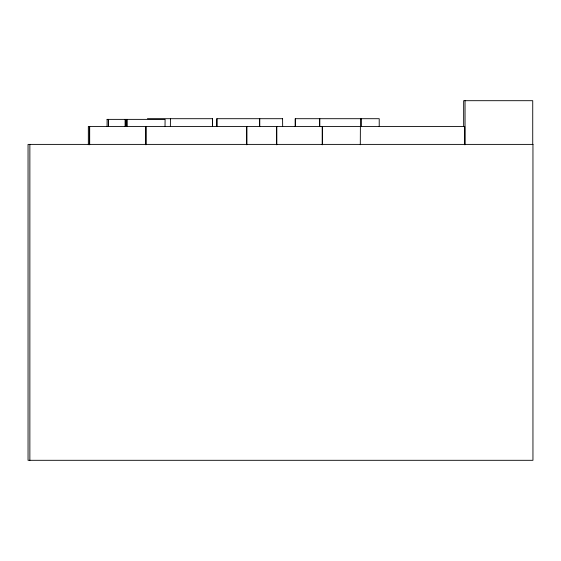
<?xml version="1.0" encoding="UTF-8"?>
<svg xmlns="http://www.w3.org/2000/svg" width="561" height="561" viewBox="0 0 561 561"><rect width="100%" height="100%" fill="white"/><g stroke="black" fill="none" stroke-linecap="round" stroke-linejoin="round"><path stroke-width="0.84" d="M147.424 118.701L212.5 118.701L212.5 126.491M282.66 118.701L216.841 118.701L216.841 126.491M107.053 119.374L165.095 119.374L165.018 126.491M532.733 144.394L532.733 100.692L463.667 100.692L463.667 126.491M465.048 100.692L465.048 144.759M464.704 144.731L464.704 126.491L88.336 126.491L88.336 144.731M379.215 126.491L379.215 118.701L295.254 118.701L295.254 126.491M361.088 118.701L361.088 126.491M360.884 118.701L360.884 126.491M360.393 126.491L360.295 144.731M322.365 126.491L322.365 144.731M322.259 126.491L322.259 144.731M319.735 118.701L319.735 126.491M319.665 118.701L319.665 126.491M295.317 118.701L295.317 126.491M282.597 118.701L282.66 126.491M276.818 126.491L276.818 144.731M276.51 126.491L276.51 144.731M259.708 118.701L259.708 126.491M259.645 118.701L259.645 126.491M246.91 126.491L246.91 144.731M246.602 126.491L246.602 144.731M216.925 118.701L216.925 126.491M212.416 118.701L212.416 126.491M170.439 118.701L170.376 126.491M146.077 126.491L146.077 144.731M145.776 126.491L145.776 144.731M126.982 119.374L126.982 126.491M126.835 119.374L126.835 126.491M125.348 119.374L125.348 126.491M125.166 119.374L125.166 126.491M108.532 119.374L108.532 126.491M108.35 119.374L108.35 126.491M107.123 119.374L107.053 126.491M89.676 126.491L89.676 144.731M89.318 126.491L89.318 144.731M29.866 144.394L29.866 460.308M532.95 144.394L28.05 144.394L28.05 460.308L532.95 460.308L532.95 144.394"/></g></svg>
